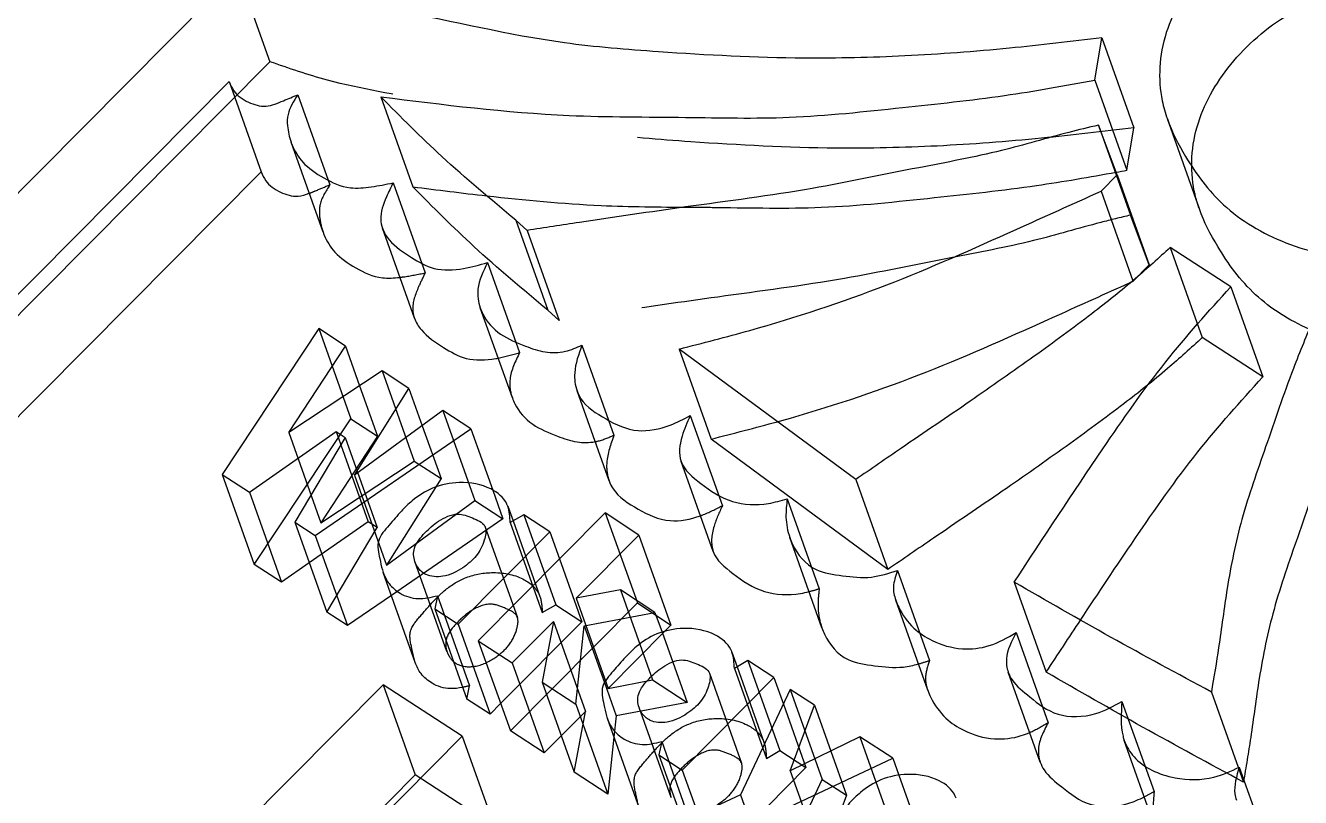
# Model space of a CAD drawing. Header units: millimetres. Extents: x -14.9 to 36.3, y -12.2 to 31.8.
# Drawn here: x 2.89 to 19.16, y 13.3 to 23.15 of the extents above; entities that cross this region are included whole.
import ezdxf

# ---------------------------------------------------------------- set-up
doc = ezdxf.new("R2010")
doc.units = ezdxf.units.MM
doc.linetypes.add('HIDDEN', pattern=[9.525, 6.35, -3.175])
doc.layers.get('0').update_dxf_attribs({"color": 253, "lineweight": 70, "true_color": 0x8faf8f})
doc.layers.add('Hidden', color=38, linetype='Continuous', lineweight=70, true_color=0x482605)

msp = doc.modelspace()

# ---------------------------------------------------------------- linework, layer by layer
at = {"color": 38, "lineweight": -3, "true_color": 0x482605}
for p, q in [((5.599, 23.834), (-3.688, 14.479)), ((16.534, 22.448), (16.625, 22.99)), ((16.625, 22.99), (17.034, 21.842)), ((-2.908, 13.971), (5.49, 22.43)), ((5.49, 22.43), (5.899, 21.281)), ((16.534, 22.448), (16.943, 21.299)), ((16.821, 21.241), (16.58, 21.875)), ((16.943, 21.299), (17.034, 21.842)), ((17.869, 20.806), (17.46, 21.955)), ((6.687, 20.51), (6.278, 21.659)), ((-2.499, 12.822), (5.899, 21.281)), ((16.614, 21.033), (16.821, 21.241)), ((16.821, 21.241), (17.229, 20.093)), ((16.614, 21.033), (17.021, 19.89)), ((7.853, 19.412), (7.444, 20.56)), ((9.29, 20.532), (9.148, 20.661)), ((18.268, 19.812), (17.497, 20.314)), ((18.268, 19.812), (18.677, 18.663)), ((9.102, 18.395), (8.693, 19.543)), ((6.631, 19.278), (5.398, 17.418)), ((6.972, 19.056), (6.631, 19.278)), ((6.251, 17.951), (6.972, 19.056)), ((6.972, 19.056), (7.153, 18.547)), ((13.484, 17.353), (11.23, 19.018)), ((7.442, 18.738), (6.251, 17.951)), ((7.783, 18.516), (7.442, 18.738)), ((7.088, 17.407), (7.783, 18.516)), ((7.783, 18.516), (7.952, 18.04)), ((10.337, 17.335), (9.928, 18.484)), ((8.216, 18.234), (7.088, 17.407)), ((8.573, 18.001), (8.216, 18.234)), ((5.747, 17.191), (6.852, 17.964)), ((6.588, 16.639), (8.573, 18.001)), ((6.852, 17.964), (6.913, 17.795)), ((6.852, 17.964), (6.969, 17.889)), ((8.573, 18.001), (8.852, 17.218)), ((6.969, 17.889), (6.327, 16.809)), ((11.665, 16.434), (11.256, 17.582)), ((5.398, 17.418), (5.807, 16.269)), ((5.398, 17.418), (5.747, 17.191)), ((5.747, 17.191), (6.156, 16.042)), ((10.288, 16.928), (8.668, 15.296)), ((9.044, 17.011), (9.111, 16.824)), ((10.716, 16.644), (10.288, 16.928)), ((6.327, 16.809), (6.736, 15.661)), ((6.327, 16.809), (6.588, 16.639)), ((9.247, 16.903), (9.075, 16.804)), ((9.58, 16.687), (9.247, 16.903)), ((6.588, 16.639), (6.997, 15.49)), ((8.409, 15.508), (9.58, 16.687)), ((9.58, 16.687), (9.703, 16.339)), ((9.915, 15.837), (10.716, 16.644)), ((10.716, 16.644), (11.124, 15.495)), ((13.052, 15.462), (12.643, 16.611)), ((6.511, 16.29), (6.156, 16.042)), ((6.156, 16.042), (5.807, 16.269)), ((7.864, 15.016), (7.455, 16.165)), ((10.481, 15.945), (9.915, 15.837)), ((10.922, 15.657), (10.481, 15.945)), ((7.558, 15.875), (6.997, 15.49)), ((8.148, 15.87), (8.112, 15.701)), ((14.403, 14.663), (13.994, 15.812)), ((6.997, 15.49), (6.736, 15.661)), ((8.112, 15.701), (8.521, 14.552)), ((8.112, 15.701), (8.409, 15.508)), ((10.019, 15.486), (10.922, 15.657)), ((10.922, 15.657), (11.012, 15.406)), ((8.409, 15.508), (8.818, 14.359)), ((9.101, 15.014), (9.626, 15.543)), ((9.626, 15.543), (9.482, 14.766)), ((9.912, 14.486), (10.019, 15.486)), ((10.019, 15.486), (10.277, 14.761)), ((11.124, 15.495), (11.046, 15.416)), ((8.668, 15.296), (9.077, 14.147)), ((8.668, 15.296), (9.101, 15.014)), ((11.904, 15.149), (11.971, 14.963)), ((9.101, 15.014), (9.51, 13.865)), ((12.107, 15.042), (11.935, 14.942)), ((12.44, 14.825), (12.107, 15.042)), ((11.269, 13.646), (12.44, 14.825)), ((12.44, 14.825), (12.56, 14.487)), ((15.839, 13.744), (15.43, 14.893)), ((7.454, 14.734), (2.898, 10.145)), ((8.462, 14.077), (7.454, 14.734)), ((9.482, 14.766), (9.891, 13.617)), ((9.482, 14.766), (9.912, 14.486)), ((12.648, 14.673), (12.013, 13.331)), ((12.956, 14.473), (12.648, 14.673)), ((8.818, 14.359), (8.521, 14.552)), ((8.953, 14.495), (8.818, 14.359)), ((9.912, 14.486), (10.321, 13.338)), ((12.648, 13.635), (12.956, 14.473)), ((12.956, 14.473), (13.165, 13.887)), ((10.724, 13.155), (10.315, 14.303)), ((3.907, 9.489), (8.462, 14.077)), ((8.462, 14.077), (8.871, 12.929)), ((9.51, 13.865), (9.077, 14.147)), ((9.726, 14.082), (9.51, 13.865)), ((10.399, 14.066), (10.321, 13.338)), ((11.008, 14.009), (10.972, 13.839)), ((13.537, 14.068), (12.648, 13.635)), ((13.956, 13.795), (13.537, 14.068)), ((17.32, 12.874), (16.911, 14.022)), ((10.972, 13.839), (11.277, 12.985)), ((10.972, 13.839), (11.269, 13.646)), ((11.581, 12.68), (13.956, 13.795)), ((13.956, 13.795), (14.033, 13.581)), ((10.321, 13.338), (9.891, 13.617)), ((11.269, 13.646), (11.472, 13.077)), ((12.013, 13.331), (11.182, 12.94))]:
    msp.add_line(p, q, dxfattribs=at)
at = {"color": 38, "lineweight": -3, "true_color": 0x482605, "extrusion": (1.86161e-17, -5.22965e-17, -1)}
msp.add_ellipse((10.286, 10.858), major_axis=(21.197, 7.546), ratio=0.792624, dxfattribs=at)
at = {"color": 38, "lineweight": -3, "true_color": 0x482605}
for centre in [(10.49, 10.284), (10.695, 9.709)]:
    msp.add_ellipse(centre, major_axis=(-22.139, -7.881), ratio=0.792624, start_param=0.000003, end_param=3.141596, dxfattribs=at)
for points, knots in [([(32.629, 18.164), (31.799, 20.498), (30.405, 22.601), (26.654, 26.114), (24.332, 27.487), (19.045, 29.325), (16.124, 29.763), (10.065, 29.625), (6.985, 29.043), (1.211, 26.957), (-1.441, 25.506), (-4.669, 23.004), (-5.52, 22.252), (-6.307, 21.459)], [0, 0, 0, 0, 0.00914956, 0.00914956, 0.01833469, 0.01833469, 0.02762704, 0.02762704, 0.03699685, 0.03699685, 0.04604102, 0.04604102, 0.0495729, 0.0495729, 0.0495729, 0.0495729]), ([(22.072, 24.334), (21.804, 24.499), (21.372, 24.765), (20.458, 24.896), (19.567, 24.836), (18.585, 24.498), (17.85, 23.869), (17.37, 23.052), (17.333, 22.379), (17.433, 22.03), (17.46, 21.955)], [0, 0, 0, 0, 0.0647533, 0.1047386, 0.1735028, 0.2260226, 0.2867411, 0.3476864, 0.4114767, 0.4296172, 0.4296172, 0.4296172, 0.4296172]), ([(16.625, 22.99), (16.232, 22.943), (15.393, 22.843), (14.125, 22.747), (12.625, 22.713), (11.179, 22.79), (9.423, 22.93), (7.924, 23.306), (6.492, 23.524), (5.842, 23.75), (5.599, 23.834)], [-1, -1, -1, -1, -0.897131, -0.780477, -0.667534, -0.502193, -0.393641, -0.195286, -0.072888, 0, 0, 0, 0]), ([(17.46, 21.955), (17.519, 21.788), (17.721, 21.399), (18.154, 20.804), (18.952, 20.322), (20.012, 20.103), (21.19, 20.122), (22.296, 20.64), (22.963, 21.391), (23.259, 22.088), (23.264, 22.57), (23.201, 22.787), (23.178, 22.852)], [0.4296172, 0.4296172, 0.4296172, 0.4296172, 0.4696142, 0.5276126, 0.5925941, 0.6593905, 0.7349333, 0.8042456, 0.8686891, 0.9219246, 0.9576254, 0.973273, 0.973273, 0.973273, 0.973273]), ([(5.49, 22.43), (5.506, 22.389), (5.551, 22.279), (5.717, 22.164), (5.953, 22.09), (6.173, 22.183), (6.305, 22.238), (6.365, 22.263)], [-1, -1, -1, -1, -0.855456, -0.603454, -0.38333, -0.176659, 0, 0, 0, 0]), ([(7.422, 22.238), (8.218, 22.137), (9.496, 21.974), (11.258, 21.982), (12.668, 21.946), (14.033, 22.096), (15.333, 22.231), (16.15, 22.379), (16.534, 22.448)], [-1, -1, -1, -1, -0.730532, -0.567196, -0.422459, -0.265993, -0.124821, 0, 0, 0, 0]), ([(6.365, 22.263), (6.312, 22.18), (6.229, 22.051), (6.229, 21.841), (6.255, 21.725), (6.278, 21.659)], [-1, -1, -1, -1, -0.8724022, -0.8013127, -0.6938288, -0.6938288, -0.6938288, -0.6938288]), ([(9.148, 20.661), (8.828, 20.928), (8.223, 21.43), (7.678, 21.98), (7.422, 22.238)], [-1, -1, -1, -1, -0.470191, 0, 0, 0, 0]), ([(16.58, 21.875), (16.454, 21.845), (16.04, 21.746), (15.285, 21.517), (14.187, 21.319), (12.848, 21.032), (11.4, 20.848), (10.187, 20.668), (9.513, 20.566), (9.29, 20.532)], [-1, -1, -1, -1, -0.947914, -0.828855, -0.683911, -0.497445, -0.276574, -0.091358, 0, 0, 0, 0]), ([(6.278, 21.659), (6.283, 21.646), (6.318, 21.554), (6.425, 21.375), (6.69, 21.195), (6.986, 21.055), (7.307, 21.083), (7.488, 21.12), (7.58, 21.139)], [-0.6938288, -0.6938288, -0.6938288, -0.6938288, -0.6737992, -0.5453578, -0.3853339, -0.2237743, -0.1140793, 0, 0, 0, 0]), ([(5.899, 21.281), (5.915, 21.241), (5.96, 21.13), (6.126, 21.015), (6.336, 20.949), (6.464, 20.987), (6.511, 21.005)], [-1, -1, -1, -1, -0.855456, -0.6034542, -0.3833298, -0.2511736, -0.2511736, -0.2511736, -0.2511736]), ([(7.58, 21.139), (7.552, 21.08), (7.478, 20.927), (7.404, 20.725), (7.431, 20.596), (7.444, 20.56)], [-1, -1, -1, -1, -0.9074248, -0.7615384, -0.7041393, -0.7041393, -0.7041393, -0.7041393]), ([(11.23, 19.018), (11.531, 19.095), (12.425, 19.323), (13.877, 19.803), (15.346, 20.46), (16.253, 20.869), (16.614, 21.033)], [-1, -1, -1, -1, -0.837979, -0.518546, -0.206887, 0, 0, 0, 0]), ([(8.775, 20.973), (9.258, 20.918), (10.108, 20.838), (10.977, 20.831), (11.35, 20.828)], [-0.8935481, -0.8935481, -0.8935481, -0.8935481, -0.7305315, -0.607923, -0.607923, -0.607923, -0.607923]), ([(19.27, 19.272), (19.012, 19.385), (18.541, 19.685), (18.13, 20.25), (17.928, 20.639), (17.869, 20.806)], [-0.5844237, -0.5844237, -0.5844237, -0.5844237, -0.5276126, -0.4696142, -0.4296172, -0.4296172, -0.4296172, -0.4296172]), ([(6.687, 20.51), (6.692, 20.497), (6.727, 20.406), (6.834, 20.226), (7.099, 20.047), (7.382, 19.912), (7.591, 19.924), (7.667, 19.933)], [-0.6938288, -0.6938288, -0.6938288, -0.6938288, -0.6737992, -0.5453578, -0.3853339, -0.2237743, -0.1320657, -0.1320657, -0.1320657, -0.1320657]), ([(7.444, 20.56), (7.463, 20.506), (7.556, 20.353), (7.799, 20.197), (8.094, 20.014), (8.461, 20.028), (8.685, 20.092), (8.786, 20.121)], [-0.7041393, -0.7041393, -0.7041393, -0.7041393, -0.6156897, -0.438845, -0.2885372, -0.1295873, 0, 0, 0, 0]), ([(17.497, 20.314), (17.351, 20.181), (17.03, 19.888), (16.45, 19.425), (15.741, 18.908), (14.929, 18.338), (14.164, 17.821), (13.678, 17.486), (13.484, 17.353)], [-1, -1, -1, -1, -0.87894, -0.734459, -0.551355, -0.352612, -0.140555, 0, 0, 0, 0]), ([(8.786, 20.121), (8.731, 20.007), (8.637, 19.813), (8.666, 19.62), (8.693, 19.543)], [-1, -1, -1, -1, -0.8268832, -0.7031386, -0.7031386, -0.7031386, -0.7031386]), ([(12.484, 18.091), (12.503, 18.096), (13.112, 18.266), (14.286, 18.654), (15.702, 19.287), (16.556, 19.673), (16.865, 19.812)], [-0.8480906, -0.8480906, -0.8480906, -0.8480906, -0.837979, -0.5185461, -0.2068868, -0.030238, -0.030238, -0.030238, -0.030238]), ([(15.506, 16.044), (15.879, 16.612), (16.501, 17.557), (17.388, 18.833), (17.985, 19.497), (18.268, 19.812)], [-1, -1, -1, -1, -0.559197, -0.265254, 0, 0, 0, 0]), ([(8.693, 19.543), (8.703, 19.517), (8.759, 19.386), (8.928, 19.191), (9.238, 19.067), (9.506, 18.967), (9.77, 18.972), (9.921, 19.037), (9.99, 19.067)], [-0.7031386, -0.7031386, -0.7031386, -0.7031386, -0.6600425, -0.4861566, -0.3207748, -0.2020779, -0.0928609, 0, 0, 0, 0]), ([(7.853, 19.412), (7.872, 19.357), (7.965, 19.204), (8.208, 19.049), (8.503, 18.866), (8.773, 18.875), (8.911, 18.9), (8.921, 18.902)], [-0.7041393, -0.7041393, -0.7041393, -0.7041393, -0.6156897, -0.438845, -0.2885372, -0.1295873, -0.1162379, -0.1162379, -0.1162379, -0.1162379]), ([(19.328, 19.412), (19.239, 19.198), (19.015, 18.654), (18.726, 17.795), (18.394, 16.863), (18.22, 16.005), (18.128, 15.271), (18.054, 14.831), (18.022, 14.641)], [-1, -1, -1, -1, -0.863465, -0.653242, -0.458975, -0.274951, -0.118451, 0, 0, 0, 0]), ([(9.99, 19.067), (9.948, 18.95), (9.878, 18.755), (9.902, 18.557), (9.928, 18.484)], [-1, -1, -1, -1, -0.8302421, -0.7168332, -0.7168332, -0.7168332, -0.7168332]), ([(16.352, 15.559), (16.581, 15.905), (17.063, 16.628), (17.797, 17.684), (18.394, 18.348), (18.677, 18.663)], [-0.8281084, -0.8281084, -0.8281084, -0.8281084, -0.5591966, -0.2652545, 0, 0, 0, 0]), ([(9.102, 18.395), (9.112, 18.368), (9.168, 18.237), (9.337, 18.042), (9.647, 17.918), (9.906, 17.821), (10.082, 17.822), (10.158, 17.836)], [-0.7031386, -0.7031386, -0.7031386, -0.7031386, -0.6600425, -0.4861566, -0.3207748, -0.2020779, -0.1054889, -0.1054889, -0.1054889, -0.1054889]), ([(9.928, 18.484), (9.94, 18.448), (10.015, 18.297), (10.291, 18.122), (10.669, 17.931), (11.082, 18.019), (11.289, 18.125), (11.373, 18.168)], [-0.7168332, -0.7168332, -0.7168332, -0.7168332, -0.6604469, -0.4672263, -0.2771175, -0.1117984, 0, 0, 0, 0]), ([(11.373, 18.168), (11.333, 18.082), (11.246, 17.891), (11.222, 17.68), (11.256, 17.583), (11.256, 17.582)], [-1, -1, -1, -1, -0.8669985, -0.7047666, -0.7044973, -0.7044973, -0.7044973, -0.7044973]), ([(11.256, 17.582), (11.296, 17.47), (11.522, 17.282), (11.869, 17.045), (12.298, 17.015), (12.53, 17.085), (12.609, 17.108)], [-0.7044973, -0.7044973, -0.7044973, -0.7044973, -0.5161319, -0.2964202, -0.1003914, 0, 0, 0, 0]), ([(9.044, 17.011), (9.04, 17.022), (9.002, 17.114), (8.817, 17.272), (8.459, 17.338), (8.088, 17.268), (7.845, 17.109), (7.672, 16.938), (7.532, 16.771), (7.354, 16.572), (7.408, 16.369), (7.432, 16.235), (7.451, 16.176), (7.455, 16.165)], [0.0665415, 0.0665415, 0.0665415, 0.0665415, 0.0784773, 0.1639188, 0.2763701, 0.3656588, 0.4445139, 0.4960714, 0.5606365, 0.6263343, 0.7002387, 0.7483414, 0.7596707, 0.7596707, 0.7596707, 0.7596707]), ([(10.337, 17.336), (10.349, 17.299), (10.424, 17.148), (10.699, 16.973), (11.071, 16.785), (11.376, 16.846), (11.502, 16.891)], [-0.7168332, -0.7168332, -0.7168332, -0.7168332, -0.6604469, -0.4672263, -0.2771175, -0.1210404, -0.1210404, -0.1210404, -0.1210404]), ([(12.609, 17.108), (12.6, 17.029), (12.582, 16.859), (12.613, 16.696), (12.643, 16.611)], [-1, -1, -1, -1, -0.8791084, -0.7376327, -0.7376327, -0.7376327, -0.7376327]), ([(7.859, 16.306), (7.84, 16.361), (7.831, 16.494), (7.98, 16.673), (8.153, 16.831), (8.395, 16.943), (8.53, 16.889), (8.592, 16.863)], [-0.408778, -0.408778, -0.408778, -0.408778, -0.3346556, -0.2454544, -0.1634473, -0.0737603, 0, 0, 0, 0]), ([(8.592, 16.863), (8.656, 16.836), (8.729, 16.805), (8.755, 16.749), (8.757, 16.743)], [-1, -1, -1, -1, -0.92419355, -0.91478956, -0.91478956, -0.91478956, -0.91478956]), ([(8.757, 16.743), (8.774, 16.695), (8.748, 16.557), (8.657, 16.377), (8.467, 16.212), (8.237, 16.098), (8.06, 16.112), (7.999, 16.142), (7.998, 16.142)], [-0.9147896, -0.9147896, -0.9147896, -0.9147896, -0.8457419, -0.757842, -0.6759963, -0.5803762, -0.5012532, -0.5, -0.5, -0.5, -0.5]), ([(12.643, 16.611), (12.653, 16.582), (12.72, 16.42), (12.906, 16.185), (13.318, 16.123), (13.67, 16.082), (13.905, 16.156), (14.017, 16.192)], [-0.7376327, -0.7376327, -0.7376327, -0.7376327, -0.6899659, -0.4630612, -0.3059991, -0.1447293, 0, 0, 0, 0]), ([(11.665, 16.434), (11.705, 16.321), (11.931, 16.133), (12.277, 15.896), (12.661, 15.869), (12.852, 15.913), (12.888, 15.922)], [-0.7044973, -0.7044973, -0.7044973, -0.7044973, -0.5161319, -0.2964202, -0.1003914, -0.0550256, -0.0550256, -0.0550256, -0.0550256]), ([(7.998, 16.142), (7.954, 16.163), (7.901, 16.215), (7.868, 16.28), (7.859, 16.306)], [-0.5, -0.5, -0.5, -0.5, -0.44242452, -0.40877798, -0.40877798, -0.40877798, -0.40877798]), ([(7.455, 16.165), (7.472, 16.115), (7.524, 16.013), (7.669, 15.886), (7.894, 15.81), (8.064, 15.85), (8.148, 15.87)], [0.7596707, 0.7596707, 0.7596707, 0.7596707, 0.8104471, 0.8681568, 0.9352132, 1, 1, 1, 1]), ([(14.017, 16.192), (13.993, 16.122), (13.948, 15.992), (13.974, 15.867), (13.994, 15.812)], [-1, -1, -1, -1, -0.8986191, -0.810566, -0.810566, -0.810566, -0.810566]), ([(18.022, 14.641), (17.592, 14.873), (16.744, 15.33), (15.914, 15.809), (15.506, 16.044)], [-1, -1, -1, -1, -0.492553, 0, 0, 0, 0]), ([(13.994, 15.812), (14.005, 15.781), (14.063, 15.65), (14.195, 15.459), (14.477, 15.272), (14.809, 15.171), (15.207, 15.212), (15.42, 15.335), (15.53, 15.399)], [-0.810566, -0.810566, -0.810566, -0.810566, -0.7625873, -0.5992524, -0.4660784, -0.2925217, -0.1525957, 0, 0, 0, 0]), ([(11.904, 15.149), (11.9, 15.161), (11.862, 15.253), (11.677, 15.411), (11.319, 15.477), (10.948, 15.407), (10.705, 15.247), (10.532, 15.076), (10.392, 14.91), (10.214, 14.711), (10.268, 14.507), (10.292, 14.373), (10.311, 14.314), (10.315, 14.303)], [0.0665415, 0.0665415, 0.0665415, 0.0665415, 0.0784773, 0.1639188, 0.2763701, 0.3656588, 0.4445139, 0.4960714, 0.5606365, 0.6263343, 0.7002387, 0.7483414, 0.7596707, 0.7596707, 0.7596707, 0.7596707]), ([(13.052, 15.462), (13.062, 15.434), (13.129, 15.271), (13.315, 15.036), (13.727, 14.974), (14.032, 14.939), (14.219, 14.982), (14.283, 14.999)], [-0.7376327, -0.7376327, -0.7376327, -0.7376327, -0.6899659, -0.4630612, -0.3059991, -0.1447293, -0.0619955, -0.0619955, -0.0619955, -0.0619955]), ([(15.53, 15.399), (15.473, 15.288), (15.385, 15.119), (15.411, 14.948), (15.43, 14.893)], [-1, -1, -1, -1, -0.8350591, -0.7483213, -0.7483213, -0.7483213, -0.7483213]), ([(8.467, 14.701), (8.414, 14.69), (8.275, 14.67), (8.078, 14.737), (7.933, 14.864), (7.881, 14.966), (7.864, 15.016)], [-0.9768141, -0.9768141, -0.9768141, -0.9768141, -0.9352132, -0.8681568, -0.8104471, -0.7596707, -0.7596707, -0.7596707, -0.7596707]), ([(10.719, 14.444), (10.7, 14.499), (10.691, 14.632), (10.84, 14.811), (11.013, 14.969), (11.255, 15.082), (11.39, 15.027), (11.452, 15.001)], [-0.408778, -0.408778, -0.408778, -0.408778, -0.3346556, -0.2454544, -0.1634473, -0.0737603, 0, 0, 0, 0]), ([(11.452, 15.001), (11.516, 14.975), (11.589, 14.943), (11.615, 14.887), (11.617, 14.881)], [-1, -1, -1, -1, -0.92419355, -0.91478956, -0.91478956, -0.91478956, -0.91478956]), ([(11.617, 14.881), (11.634, 14.834), (11.608, 14.695), (11.517, 14.515), (11.327, 14.35), (11.097, 14.237), (10.92, 14.251), (10.859, 14.28), (10.858, 14.28)], [-0.9147896, -0.9147896, -0.9147896, -0.9147896, -0.8457419, -0.757842, -0.6759963, -0.5803762, -0.5012532, -0.5, -0.5, -0.5, -0.5]), ([(15.43, 14.893), (15.442, 14.859), (15.505, 14.734), (15.731, 14.562), (16.032, 14.311), (16.52, 14.322), (16.773, 14.461), (16.881, 14.52)], [-0.7483213, -0.7483213, -0.7483213, -0.7483213, -0.694345, -0.5415976, -0.3456633, -0.1477438, 0, 0, 0, 0]), ([(14.403, 14.663), (14.414, 14.632), (14.472, 14.501), (14.604, 14.31), (14.886, 14.123), (15.218, 14.022), (15.525, 14.054), (15.669, 14.11), (15.704, 14.125)], [-0.810566, -0.810566, -0.810566, -0.810566, -0.7625873, -0.5992524, -0.4660784, -0.2925217, -0.1525957, -0.1065813, -0.1065813, -0.1065813, -0.1065813]), ([(16.881, 14.52), (16.87, 14.368), (16.856, 14.197), (16.905, 14.04), (16.911, 14.022)], [-1, -1, -1, -1, -0.7760333, -0.7472332, -0.7472332, -0.7472332, -0.7472332]), ([(10.858, 14.28), (10.814, 14.302), (10.761, 14.354), (10.728, 14.419), (10.719, 14.444)], [-0.5, -0.5, -0.5, -0.5, -0.44242452, -0.40877798, -0.40877798, -0.40877798, -0.40877798]), ([(10.315, 14.303), (10.332, 14.254), (10.384, 14.151), (10.529, 14.025), (10.754, 13.948), (10.924, 13.989), (11.008, 14.009)], [0.7596707, 0.7596707, 0.7596707, 0.7596707, 0.8104471, 0.8681568, 0.9352132, 1, 1, 1, 1]), ([(16.911, 14.022), (16.938, 13.946), (17.072, 13.716), (17.492, 13.52), (18.01, 13.511), (18.272, 13.633), (18.378, 13.683)], [-0.7472332, -0.7472332, -0.7472332, -0.7472332, -0.6230068, -0.349577, -0.1417418, 0, 0, 0, 0]), ([(15.839, 13.744), (15.851, 13.71), (15.914, 13.585), (16.14, 13.413), (16.441, 13.162), (16.878, 13.172), (17.099, 13.27), (17.167, 13.305)], [-0.7483213, -0.7483213, -0.7483213, -0.7483213, -0.694345, -0.5415976, -0.3456633, -0.1477438, -0.0559887, -0.0559887, -0.0559887, -0.0559887]), ([(18.378, 13.683), (18.343, 13.566), (18.298, 13.422), (18.332, 13.288), (18.341, 13.262)], [-1, -1, -1, -1, -0.8294069, -0.7880609, -0.7880609, -0.7880609, -0.7880609]), ([(14.764, 13.288), (14.76, 13.299), (14.722, 13.391), (14.537, 13.549), (14.179, 13.615), (13.808, 13.545), (13.565, 13.386), (13.392, 13.215), (13.252, 13.048), (13.074, 12.849), (13.128, 12.646), (13.152, 12.511), (13.171, 12.453), (13.175, 12.442)], [0.0665415, 0.0665415, 0.0665415, 0.0665415, 0.0784773, 0.1639188, 0.2763701, 0.3656588, 0.4445139, 0.4960714, 0.5606365, 0.6263343, 0.7002387, 0.7483414, 0.7596707, 0.7596707, 0.7596707, 0.7596707])]:
    msp.add_open_spline(points, degree=3, knots=knots, dxfattribs=at)
for points in [[(16.808, 21.275), (16.853, 21.283), (16.898, 21.291), (16.943, 21.299)], [(9.075, 16.804), (9.071, 16.875), (9.067, 16.947), (9.044, 17.011)], [(11.935, 14.942), (11.931, 15.014), (11.927, 15.085), (11.904, 15.149)]]:
    msp.add_open_spline(points, degree=3, dxfattribs=at)
at = {"layer": 'Hidden', "linetype": 'HIDDEN', "lineweight": -3}
for p, q in [((5.599, 23.834), (6.008, 22.685)), ((6.008, 22.685), (-3.279, 13.33)), ((6.365, 22.263), (6.774, 21.114)), ((7.422, 22.238), (7.831, 21.089)), ((16.58, 21.875), (16.989, 20.726)), ((7.58, 21.139), (7.989, 19.99)), ((17.23, 20.092), (16.989, 20.726)), ((9.148, 20.661), (9.557, 19.513)), ((9.29, 20.532), (9.699, 19.383)), ((17.497, 20.314), (17.906, 19.165)), ((8.786, 20.121), (9.195, 18.972)), ((17.023, 19.884), (17.23, 20.092)), ((17.229, 20.093), (17.23, 20.092)), ((16.865, 19.812), (17.023, 19.884)), ((17.021, 19.89), (17.023, 19.884)), ((9.699, 19.383), (9.557, 19.513)), ((6.631, 19.278), (7.04, 18.129)), ((9.99, 19.067), (10.399, 17.918)), ((18.677, 18.663), (17.906, 19.165)), ((11.23, 19.018), (11.638, 17.869)), ((7.442, 18.738), (7.851, 17.589)), ((7.153, 18.547), (7.381, 17.907)), ((8.216, 18.234), (8.625, 17.085)), ((5.807, 16.269), (7.04, 18.129)), ((7.04, 18.129), (7.381, 17.907)), ((11.373, 18.168), (11.782, 17.019)), ((6.251, 17.951), (6.66, 16.802)), ((7.381, 17.907), (6.66, 16.802)), ((7.952, 18.04), (8.192, 17.367)), ((6.913, 17.795), (7.261, 16.815)), ((6.969, 17.889), (7.378, 16.74)), ((13.893, 16.204), (11.638, 17.869)), ((6.66, 16.802), (7.851, 17.589)), ((7.851, 17.589), (8.192, 17.367)), ((7.088, 17.407), (7.497, 16.259)), ((8.192, 17.367), (7.497, 16.259)), ((13.484, 17.353), (13.893, 16.204)), ((7.497, 16.259), (8.625, 17.085)), ((8.625, 17.085), (8.982, 16.852)), ((8.852, 17.218), (8.982, 16.852)), ((12.609, 17.108), (13.018, 15.959)), ((10.288, 16.928), (10.697, 15.779)), ((7.261, 16.815), (6.511, 16.29)), ((7.378, 16.74), (7.261, 16.815)), ((8.982, 16.852), (7.558, 15.875)), ((9.075, 16.804), (9.484, 15.655)), ((9.111, 16.824), (9.453, 15.862)), ((9.247, 16.903), (9.656, 15.755)), ((6.736, 15.661), (7.378, 16.74)), ((8.757, 16.743), (9.166, 15.594)), ((8.268, 15.157), (7.859, 16.306)), ((9.703, 16.339), (9.989, 15.538)), ((14.017, 16.192), (14.426, 15.043)), ((10.481, 15.945), (10.89, 14.796)), ((15.506, 16.044), (15.915, 14.895)), ((8.148, 15.87), (8.557, 14.722)), ((9.915, 15.837), (10.323, 14.688)), ((9.077, 14.147), (10.697, 15.779)), ((9.484, 15.655), (9.656, 15.755)), ((9.656, 15.755), (9.989, 15.538)), ((10.697, 15.779), (11.124, 15.495)), ((9.989, 15.538), (8.953, 14.495)), ((9.626, 15.543), (10.035, 14.394)), ((11.046, 15.416), (10.323, 14.688)), ((11.012, 15.406), (11.331, 14.509)), ((15.53, 15.399), (15.939, 14.25)), ((12.107, 15.042), (12.516, 13.893)), ((11.617, 14.881), (12.026, 13.732)), ((11.935, 14.942), (12.344, 13.793)), ((11.971, 14.963), (12.313, 14)), ((7.454, 14.734), (7.863, 13.585)), ((8.521, 14.552), (8.557, 14.722)), ((10.277, 14.761), (10.428, 14.337)), ((10.323, 14.688), (10.89, 14.796)), ((10.89, 14.796), (11.331, 14.509)), ((12.648, 14.673), (13.057, 13.524)), ((11.331, 14.509), (10.428, 14.337)), ((12.56, 14.487), (12.849, 13.676)), ((16.881, 14.52), (17.29, 13.371)), ((18.022, 14.641), (18.431, 13.492)), ((10.035, 14.394), (9.726, 14.082)), ((9.891, 13.617), (10.035, 14.394)), ((10.428, 14.337), (10.399, 14.066)), ((11.128, 13.295), (10.719, 14.444)), ((11.008, 14.009), (11.417, 12.86)), ((13.537, 14.068), (13.946, 12.919)), ((12.344, 13.793), (12.516, 13.893)), ((12.516, 13.893), (12.849, 13.676)), ((13.165, 13.887), (13.365, 13.324)), ((12.849, 13.676), (11.678, 12.497)), ((18.378, 13.683), (18.787, 12.534)), ((7.863, 13.585), (3.307, 8.996)), ((8.871, 12.929), (7.863, 13.585)), ((12.422, 12.182), (13.057, 13.524)), ((12.648, 13.635), (13.057, 12.487)), ((13.057, 13.524), (13.365, 13.324)), ((14.033, 13.581), (14.365, 12.646)), ((12.013, 13.331), (12.422, 12.182)), ((13.365, 13.324), (13.057, 12.487))]:
    msp.add_line(p, q, dxfattribs=at)
for centre in [(10.695, 9.709), (10.49, 10.284)]:
    msp.add_ellipse(centre, major_axis=(-22.139, -7.881), ratio=0.792624, start_param=3.141596, end_param=6.283188, dxfattribs=at)
for points, knots in [([(17.869, 20.806), (17.842, 20.881), (17.742, 21.23), (17.779, 21.903), (18.259, 22.72), (18.994, 23.349), (19.976, 23.687), (20.867, 23.747), (21.781, 23.616), (22.213, 23.35), (22.481, 23.185)], [-0.4296172, -0.4296172, -0.4296172, -0.4296172, -0.4114767, -0.3476864, -0.2867411, -0.2260226, -0.1735028, -0.1047386, -0.0647533, 0, 0, 0, 0]), ([(17.034, 21.842), (16.641, 21.795), (15.802, 21.694), (14.534, 21.598), (13.034, 21.564), (11.588, 21.642), (9.832, 21.781), (8.333, 22.157), (6.901, 22.375), (6.251, 22.601), (6.008, 22.685)], [-1, -1, -1, -1, -0.897131, -0.780477, -0.667534, -0.502193, -0.393641, -0.195286, -0.072888, 0, 0, 0, 0]), ([(11.35, 20.828), (11.474, 20.828), (12.039, 20.823), (13.077, 20.797), (14.441, 20.947), (15.697, 21.078), (16.469, 21.214), (16.808, 21.275)], [-0.607923, -0.607923, -0.607923, -0.607923, -0.5671964, -0.4224588, -0.265993, -0.1248205, -0.0146473, -0.0146473, -0.0146473, -0.0146473]), ([(6.511, 21.005), (6.538, 21.015), (6.628, 21.053), (6.713, 21.089), (6.774, 21.114)], [-0.2511736, -0.2511736, -0.2511736, -0.2511736, -0.1766592, 0, 0, 0, 0]), ([(6.774, 21.114), (6.721, 21.031), (6.638, 20.902), (6.638, 20.692), (6.664, 20.577), (6.687, 20.51)], [-1, -1, -1, -1, -0.8724022, -0.8013127, -0.6938288, -0.6938288, -0.6938288, -0.6938288]), ([(9.557, 19.513), (9.237, 19.779), (8.632, 20.282), (8.087, 20.831), (7.831, 21.089)], [-1, -1, -1, -1, -0.470191, 0, 0, 0, 0]), ([(16.989, 20.726), (16.863, 20.696), (16.449, 20.597), (15.694, 20.368), (14.596, 20.17), (13.257, 19.883), (11.809, 19.699), (10.596, 19.52), (9.922, 19.417), (9.699, 19.383)], [-1, -1, -1, -1, -0.947914, -0.828855, -0.683911, -0.497445, -0.276574, -0.091358, 0, 0, 0, 0]), ([(7.667, 19.933), (7.682, 19.935), (7.79, 19.949), (7.897, 19.971), (7.989, 19.99)], [-0.1320657, -0.1320657, -0.1320657, -0.1320657, -0.1140793, 0, 0, 0, 0]), ([(7.989, 19.99), (7.96, 19.931), (7.887, 19.779), (7.813, 19.577), (7.84, 19.447), (7.853, 19.412)], [-1, -1, -1, -1, -0.9074248, -0.7615384, -0.7041393, -0.7041393, -0.7041393, -0.7041393]), ([(17.906, 19.165), (17.76, 19.032), (17.439, 18.739), (16.858, 18.276), (16.15, 17.759), (15.338, 17.189), (14.573, 16.672), (14.087, 16.338), (13.893, 16.204)], [-1, -1, -1, -1, -0.87894, -0.734459, -0.551355, -0.352612, -0.140555, 0, 0, 0, 0]), ([(9.195, 18.972), (9.14, 18.859), (9.046, 18.665), (9.075, 18.471), (9.102, 18.395)], [-1, -1, -1, -1, -0.8268832, -0.7031386, -0.7031386, -0.7031386, -0.7031386]), ([(19.737, 18.264), (19.648, 18.049), (19.424, 17.505), (19.135, 16.646), (18.803, 15.714), (18.629, 14.856), (18.537, 14.122), (18.463, 13.682), (18.431, 13.492)], [-1, -1, -1, -1, -0.863465, -0.653242, -0.458975, -0.274951, -0.118451, 0, 0, 0, 0]), ([(10.158, 17.836), (10.168, 17.837), (10.251, 17.855), (10.33, 17.889), (10.399, 17.918)], [-0.1054889, -0.1054889, -0.1054889, -0.1054889, -0.0928609, 0, 0, 0, 0]), ([(10.399, 17.918), (10.357, 17.802), (10.287, 17.607), (10.311, 17.408), (10.337, 17.336)], [-1, -1, -1, -1, -0.8302421, -0.7168332, -0.7168332, -0.7168332, -0.7168332]), ([(11.502, 16.891), (11.51, 16.894), (11.608, 16.93), (11.698, 16.976), (11.782, 17.019)], [-0.1210404, -0.1210404, -0.1210404, -0.1210404, -0.1117984, 0, 0, 0, 0]), ([(11.782, 17.019), (11.742, 16.933), (11.655, 16.742), (11.63, 16.531), (11.665, 16.434), (11.665, 16.434)], [-1, -1, -1, -1, -0.8669985, -0.7047666, -0.7044973, -0.7044973, -0.7044973, -0.7044973]), ([(7.864, 15.016), (7.86, 15.027), (7.841, 15.086), (7.817, 15.22), (7.763, 15.424), (7.941, 15.623), (8.081, 15.789), (8.254, 15.96), (8.497, 16.119), (8.868, 16.19), (9.226, 16.123), (9.411, 15.965), (9.449, 15.873), (9.453, 15.862)], [-0.7596707, -0.7596707, -0.7596707, -0.7596707, -0.7483414, -0.7002387, -0.6263343, -0.5606365, -0.4960714, -0.4445139, -0.3656588, -0.2763701, -0.1639188, -0.0784773, -0.0665415, -0.0665415, -0.0665415, -0.0665415]), ([(13.018, 15.959), (13.009, 15.881), (12.991, 15.71), (13.022, 15.547), (13.052, 15.462)], [-1, -1, -1, -1, -0.8791084, -0.7376327, -0.7376327, -0.7376327, -0.7376327]), ([(9.001, 15.714), (8.939, 15.74), (8.804, 15.794), (8.562, 15.682), (8.389, 15.524), (8.24, 15.345), (8.249, 15.212), (8.268, 15.157)], [0, 0, 0, 0, 0.0737603, 0.1634473, 0.2454544, 0.3346556, 0.4087733, 0.4087733, 0.4087733, 0.4087733]), ([(9.166, 15.594), (9.164, 15.6), (9.138, 15.656), (9.065, 15.688), (9.001, 15.714)], [0.91478956, 0.91478956, 0.91478956, 0.91478956, 0.92419355, 1, 1, 1, 1]), ([(8.407, 14.993), (8.408, 14.993), (8.469, 14.964), (8.646, 14.95), (8.875, 15.063), (9.066, 15.228), (9.157, 15.408), (9.183, 15.546), (9.166, 15.594)], [0.5, 0.5, 0.5, 0.5, 0.5012532, 0.5803762, 0.6759963, 0.757842, 0.8457419, 0.9147896, 0.9147896, 0.9147896, 0.9147896]), ([(8.268, 15.157), (8.277, 15.132), (8.31, 15.066), (8.363, 15.014), (8.407, 14.993)], [0.40877331, 0.40877331, 0.40877331, 0.40877331, 0.44242452, 0.5, 0.5, 0.5, 0.5]), ([(14.426, 15.043), (14.402, 14.973), (14.357, 14.843), (14.383, 14.719), (14.403, 14.663)], [-1, -1, -1, -1, -0.8986191, -0.810566, -0.810566, -0.810566, -0.810566]), ([(18.431, 13.492), (18.001, 13.724), (17.153, 14.182), (16.323, 14.66), (15.915, 14.895)], [-1, -1, -1, -1, -0.492553, 0, 0, 0, 0]), ([(10.724, 13.155), (10.72, 13.166), (10.701, 13.224), (10.677, 13.359), (10.623, 13.562), (10.801, 13.761), (10.941, 13.928), (11.114, 14.099), (11.357, 14.258), (11.728, 14.328), (12.086, 14.262), (12.271, 14.104), (12.309, 14.012), (12.313, 14)], [-0.7596707, -0.7596707, -0.7596707, -0.7596707, -0.7483414, -0.7002387, -0.6263343, -0.5606365, -0.4960714, -0.4445139, -0.3656588, -0.2763701, -0.1639188, -0.0784773, -0.0665415, -0.0665415, -0.0665415, -0.0665415]), ([(15.939, 14.25), (15.882, 14.14), (15.794, 13.971), (15.819, 13.799), (15.839, 13.744)], [-1, -1, -1, -1, -0.8350591, -0.7483213, -0.7483213, -0.7483213, -0.7483213]), ([(11.861, 13.853), (11.799, 13.878), (11.664, 13.933), (11.422, 13.821), (11.249, 13.662), (11.1, 13.483), (11.109, 13.35), (11.128, 13.295)], [0, 0, 0, 0, 0.0737603, 0.1634473, 0.2454544, 0.3346556, 0.4087733, 0.4087733, 0.4087733, 0.4087733]), ([(12.026, 13.732), (12.024, 13.739), (11.998, 13.795), (11.925, 13.826), (11.861, 13.853)], [0.91478956, 0.91478956, 0.91478956, 0.91478956, 0.92419355, 1, 1, 1, 1]), ([(11.267, 13.132), (11.268, 13.131), (11.329, 13.102), (11.506, 13.088), (11.735, 13.202), (11.926, 13.366), (12.017, 13.546), (12.043, 13.685), (12.026, 13.732)], [0.5, 0.5, 0.5, 0.5, 0.5012532, 0.5803762, 0.6759963, 0.757842, 0.8457419, 0.9147896, 0.9147896, 0.9147896, 0.9147896]), ([(17.29, 13.371), (17.278, 13.22), (17.265, 13.049), (17.314, 12.891), (17.32, 12.874)], [-1, -1, -1, -1, -0.7760333, -0.7472332, -0.7472332, -0.7472332, -0.7472332])]:
    msp.add_open_spline(points, degree=3, knots=knots, dxfattribs=at)
for points in [[(7.831, 21.089), (8.145, 21.049), (8.46, 21.009), (8.775, 20.973)], [(8.921, 18.902), (9.014, 18.92), (9.105, 18.946), (9.195, 18.972)], [(11.638, 17.869), (11.921, 17.941), (12.203, 18.013), (12.484, 18.091)], [(12.888, 15.922), (12.931, 15.933), (12.974, 15.946), (13.018, 15.959)], [(9.453, 15.862), (9.476, 15.798), (9.48, 15.726), (9.484, 15.655)], [(15.915, 14.895), (16.06, 15.117), (16.206, 15.338), (16.352, 15.559)], [(14.283, 14.999), (14.33, 15.013), (14.378, 15.028), (14.426, 15.043)], [(8.557, 14.722), (8.527, 14.714), (8.497, 14.707), (8.467, 14.701)], [(15.704, 14.125), (15.784, 14.161), (15.862, 14.206), (15.939, 14.25)], [(12.313, 14), (12.336, 13.936), (12.34, 13.865), (12.344, 13.793)], [(17.167, 13.305), (17.208, 13.326), (17.249, 13.349), (17.29, 13.371)]]:
    msp.add_open_spline(points, degree=3, dxfattribs=at)

doc.saveas('drawing.dxf')
